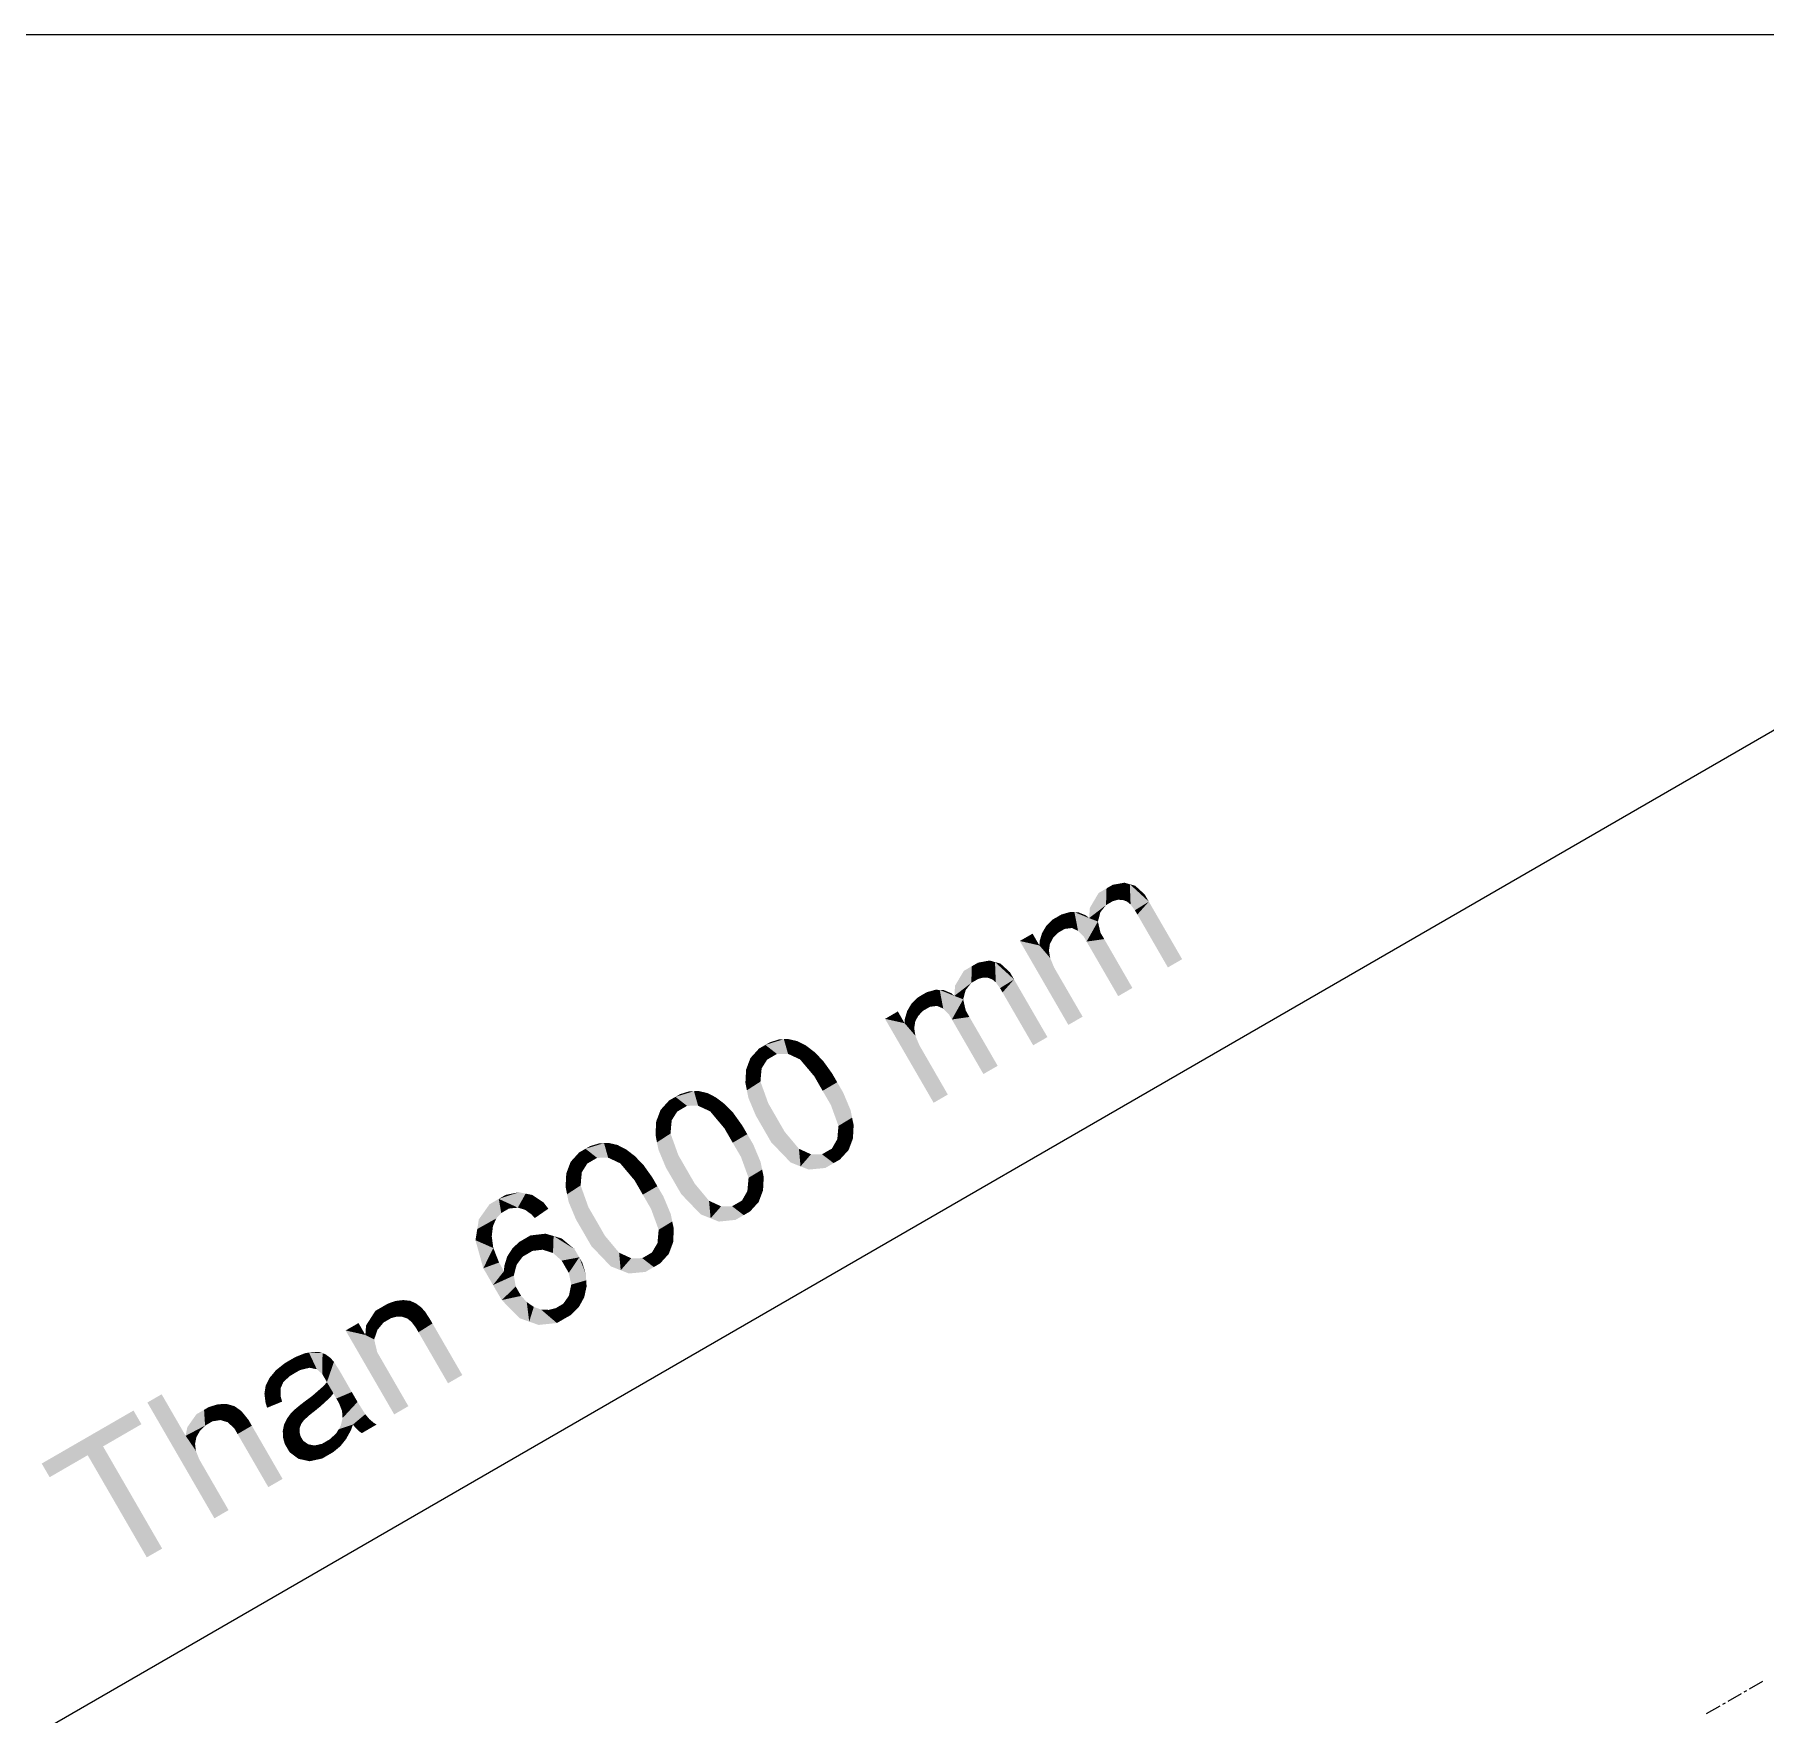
# Model space of a CAD drawing. Header units: millimetres. Extents: x 2 to 579, y 1 to 405.
# Drawn here: x 170.18 to 187.64, y 134.29 to 151.24 of the extents above; entities that cross this region are included whole.
import ezdxf

# ---------------------------------------------------------------- set-up
doc = ezdxf.new("R2010")
doc.units = ezdxf.units.MM
doc.linetypes.add('XKITLINE00', pattern=[0])
doc.layers.add('LinkedObject', color=7, linetype='Continuous', lineweight=0)

# ---------------------------------------------------------------- blocks, each defined once
blk = doc.blocks.new('*A4')
at = {"layer": 'LinkedObject'}
for points in [[(181.052, 142.659), (181.103, 142.508), (180.989, 142.623)], [(181.224, 142.665), (181.052, 142.659), (181.17, 142.68)], [(181.153, 142.506), (181.052, 142.659), (181.224, 142.665)], [(181.103, 142.508), (181.052, 142.659), (181.128, 142.507)], [(181.128, 142.507), (181.052, 142.659), (181.153, 142.506)], [(181.224, 142.665), (181.196, 142.49), (181.153, 142.506)], [(181.196, 142.49), (181.224, 142.665), (181.214, 142.475)], [(181.214, 142.475), (181.224, 142.665), (181.232, 142.46)], [(181.374, 142.562), (181.224, 142.665), (181.278, 142.65)], [(181.416, 142.489), (181.224, 142.665), (181.374, 142.562)], [(181.275, 142.402), (181.224, 142.665), (181.416, 142.489)], [(181.232, 142.46), (181.224, 142.665), (181.275, 142.402)], [(180.989, 142.623), (180.813, 142.323), (180.909, 142.576)], [(180.984, 142.454), (180.813, 142.323), (180.989, 142.623)], [(180.909, 142.576), (180.813, 142.323), (180.821, 142.426)], [(180.984, 142.454), (180.989, 142.623), (181.029, 142.48)], [(180.989, 142.623), (181.103, 142.508), (181.053, 142.494)], [(181.029, 142.48), (180.989, 142.623), (181.053, 142.494)], [(181.416, 142.489), (181.3, 142.359), (181.275, 142.402)], [(181.3, 142.359), (181.416, 142.489), (181.608, 141.825)], [(181.608, 141.825), (181.416, 142.489), (181.752, 141.908)], [(180.446, 142.309), (180.498, 142.173), (180.382, 142.246)], [(180.568, 142.214), (180.446, 142.309), (180.489, 142.333)], [(180.498, 142.173), (180.446, 142.309), (180.528, 142.191)], [(180.528, 142.191), (180.446, 142.309), (180.568, 142.214)], [(180.536, 142.36), (180.639, 142.223), (180.489, 142.333)], [(180.489, 142.333), (180.639, 142.223), (180.568, 142.214)], [(180.624, 142.385), (180.639, 142.223), (180.536, 142.36)], [(180.665, 142.383), (180.639, 142.223), (180.624, 142.385)], [(180.665, 142.383), (180.67, 142.209), (180.639, 142.223)], [(180.67, 142.209), (180.665, 142.383), (180.702, 142.195)], [(180.78, 142.351), (180.665, 142.383), (180.706, 142.381)], [(180.813, 142.323), (180.665, 142.383), (180.78, 142.351)], [(180.761, 142.134), (180.665, 142.383), (180.813, 142.323)], [(180.702, 142.195), (180.665, 142.383), (180.761, 142.134)], [(180.761, 142.134), (180.813, 142.323), (180.788, 142.086)], [(180.902, 142.288), (180.788, 142.086), (180.813, 142.323)], [(180.927, 142.382), (180.813, 142.323), (180.984, 142.454)], [(180.915, 142.335), (180.813, 142.323), (180.927, 142.382)], [(180.813, 142.323), (180.915, 142.335), (180.902, 142.288)], [(180.312, 142.047), (180.114, 142.092), (180.243, 142.166)], [(180.36, 142.208), (180.314, 142.09), (180.338, 142.17)], [(180.451, 142.125), (180.314, 142.09), (180.36, 142.208)], [(180.382, 142.246), (180.498, 142.173), (180.36, 142.208)], [(180.36, 142.208), (180.498, 142.173), (180.451, 142.125)], [(180.928, 142.176), (180.788, 142.086), (180.902, 142.288)], [(180.966, 142.111), (180.788, 142.086), (180.928, 142.176)], [(180.114, 142.092), (180.312, 142.047), (180.604, 141.245)], [(180.418, 142.063), (180.312, 142.047), (180.314, 142.09)], [(180.408, 141.995), (180.312, 142.047), (180.418, 142.063)], [(180.46, 141.825), (180.748, 141.328), (180.312, 142.047)], [(180.46, 141.825), (180.312, 142.047), (180.421, 141.92)], [(180.421, 141.92), (180.312, 142.047), (180.414, 141.958)], [(180.414, 141.958), (180.312, 142.047), (180.408, 141.995)], [(180.604, 141.245), (180.312, 142.047), (180.748, 141.328)], [(180.435, 142.094), (180.314, 142.09), (180.451, 142.125)], [(180.418, 142.063), (180.314, 142.09), (180.435, 142.094)], [(180.788, 142.086), (180.966, 142.111), (181.107, 141.535)], [(181.107, 141.535), (180.966, 142.111), (181.25, 141.618)], [(179.63, 141.837), (179.454, 141.538), (179.549, 141.79)], [(179.625, 141.669), (179.454, 141.538), (179.63, 141.837)], [(179.549, 141.79), (179.454, 141.538), (179.461, 141.641)], [(179.625, 141.669), (179.63, 141.837), (179.669, 141.694)], [(179.693, 141.873), (179.744, 141.722), (179.63, 141.837)], [(179.63, 141.837), (179.744, 141.722), (179.694, 141.709)], [(179.669, 141.694), (179.63, 141.837), (179.694, 141.709)], [(179.864, 141.879), (179.693, 141.873), (179.81, 141.895)], [(179.794, 141.72), (179.693, 141.873), (179.864, 141.879)], [(179.744, 141.722), (179.693, 141.873), (179.769, 141.721)], [(179.769, 141.721), (179.693, 141.873), (179.794, 141.72)], [(179.864, 141.879), (179.837, 141.704), (179.794, 141.72)], [(179.837, 141.704), (179.864, 141.879), (179.855, 141.689)], [(179.855, 141.689), (179.864, 141.879), (179.872, 141.674)], [(180.015, 141.776), (179.864, 141.879), (179.919, 141.864)], [(180.056, 141.704), (179.864, 141.879), (180.015, 141.776)], [(179.915, 141.616), (179.864, 141.879), (180.056, 141.704)], [(179.872, 141.674), (179.864, 141.879), (179.915, 141.616)], [(179.568, 141.596), (179.454, 141.538), (179.625, 141.669)], [(180.056, 141.704), (179.94, 141.573), (179.915, 141.616)], [(179.94, 141.573), (180.056, 141.704), (180.249, 141.039)], [(180.249, 141.039), (180.056, 141.704), (180.393, 141.122)], [(179.023, 141.461), (179.139, 141.388), (179, 141.423)], [(179.087, 141.523), (179.139, 141.388), (179.023, 141.461)], [(179.209, 141.428), (179.087, 141.523), (179.129, 141.548)], [(179.139, 141.388), (179.087, 141.523), (179.169, 141.405)], [(179.169, 141.405), (179.087, 141.523), (179.209, 141.428)], [(179.176, 141.575), (179.28, 141.437), (179.129, 141.548)], [(179.129, 141.548), (179.28, 141.437), (179.209, 141.428)], [(179.265, 141.6), (179.28, 141.437), (179.176, 141.575)], [(179.306, 141.598), (179.28, 141.437), (179.265, 141.6)], [(179.306, 141.598), (179.311, 141.423), (179.28, 141.437)], [(179.311, 141.423), (179.306, 141.598), (179.342, 141.41)], [(179.421, 141.566), (179.306, 141.598), (179.347, 141.596)], [(179.454, 141.538), (179.306, 141.598), (179.421, 141.566)], [(179.401, 141.348), (179.306, 141.598), (179.454, 141.538)], [(179.342, 141.41), (179.306, 141.598), (179.401, 141.348)], [(179.401, 141.348), (179.454, 141.538), (179.429, 141.3)], [(179.543, 141.503), (179.429, 141.3), (179.454, 141.538)], [(179.569, 141.39), (179.429, 141.3), (179.543, 141.503)], [(179.555, 141.549), (179.454, 141.538), (179.568, 141.596)], [(179.454, 141.538), (179.555, 141.549), (179.543, 141.503)], [(178.952, 141.262), (178.755, 141.306), (178.884, 141.381)], [(178.755, 141.306), (178.952, 141.262), (179.245, 140.459)], [(179.059, 141.278), (178.952, 141.262), (178.954, 141.304)], [(179.049, 141.21), (178.952, 141.262), (179.059, 141.278)], [(179.101, 141.04), (179.388, 140.542), (178.952, 141.262)], [(179.101, 141.04), (178.952, 141.262), (179.061, 141.135)], [(179.061, 141.135), (178.952, 141.262), (179.055, 141.172)], [(179.055, 141.172), (178.952, 141.262), (179.049, 141.21)], [(179.245, 140.459), (178.952, 141.262), (179.388, 140.542)], [(179, 141.423), (178.954, 141.304), (178.978, 141.385)], [(179.092, 141.339), (178.954, 141.304), (179, 141.423)], [(179.075, 141.309), (178.954, 141.304), (179.092, 141.339)], [(179.059, 141.278), (178.954, 141.304), (179.075, 141.309)], [(179, 141.423), (179.139, 141.388), (179.092, 141.339)], [(179.606, 141.325), (179.429, 141.3), (179.569, 141.39)], [(179.429, 141.3), (179.606, 141.325), (179.747, 140.749)], [(179.747, 140.749), (179.606, 141.325), (179.891, 140.832)], [(177.734, 141.101), (177.547, 141.043), (177.687, 141.099)], [(177.776, 140.953), (177.547, 141.043), (177.734, 141.101)], [(177.687, 141.099), (177.547, 141.043), (177.594, 141.07)], [(177.78, 141.102), (177.836, 140.925), (177.734, 141.101)], [(177.734, 141.101), (177.836, 140.925), (177.776, 140.953)], [(177.87, 141.081), (177.836, 140.925), (177.78, 141.102)], [(177.914, 141.059), (177.836, 140.925), (177.87, 141.081)], [(177.397, 140.911), (177.565, 140.894), (177.375, 140.853)], [(177.483, 141.006), (177.565, 140.894), (177.397, 140.911)], [(177.547, 141.043), (177.565, 140.894), (177.483, 141.006)], [(177.547, 141.043), (177.664, 140.952), (177.614, 140.923)], [(177.664, 140.952), (177.547, 141.043), (177.776, 140.953)], [(177.565, 140.894), (177.547, 141.043), (177.614, 140.923)], [(177.914, 141.059), (177.897, 140.897), (177.836, 140.925)], [(177.957, 141.037), (177.897, 140.897), (177.914, 141.059)], [(178.044, 140.97), (177.897, 140.897), (177.957, 141.037)], [(178.086, 140.927), (177.897, 140.897), (178.044, 140.97)], [(178.086, 140.927), (178.042, 140.725), (177.897, 140.897)], [(178.129, 140.883), (178.042, 140.725), (178.086, 140.927)], [(177.353, 140.794), (177.504, 140.748), (177.346, 140.66)], [(177.346, 140.66), (177.504, 140.748), (177.361, 140.585)], [(177.51, 140.807), (177.353, 140.794), (177.375, 140.853)], [(177.504, 140.748), (177.353, 140.794), (177.51, 140.807)], [(177.361, 140.585), (177.504, 140.748), (177.498, 140.673)], [(177.375, 140.853), (177.565, 140.894), (177.51, 140.807)], [(178.222, 140.753), (178.042, 140.725), (178.129, 140.883)], [(178.222, 140.753), (178.125, 140.58), (178.042, 140.725)], [(178.272, 140.666), (178.125, 140.58), (178.222, 140.753)], [(176.827, 140.576), (176.64, 140.519), (176.78, 140.575)], [(176.869, 140.429), (176.64, 140.519), (176.827, 140.576)], [(176.78, 140.575), (176.64, 140.519), (176.687, 140.546)], [(176.873, 140.578), (176.929, 140.401), (176.827, 140.576)], [(176.827, 140.576), (176.929, 140.401), (176.869, 140.429)], [(176.963, 140.557), (176.929, 140.401), (176.873, 140.578)], [(177.007, 140.535), (176.929, 140.401), (176.963, 140.557)], [(177.498, 140.673), (177.451, 140.33), (177.361, 140.585)], [(177.361, 140.585), (177.451, 140.33), (177.376, 140.509)], [(177.576, 140.455), (177.451, 140.33), (177.498, 140.673)], [(178.272, 140.666), (178.208, 140.437), (178.125, 140.58)], [(178.332, 140.563), (178.208, 140.437), (178.272, 140.666)], [(178.208, 140.437), (178.332, 140.563), (178.285, 140.226)], [(178.285, 140.226), (178.332, 140.563), (178.422, 140.309)], [(178.422, 140.309), (178.332, 140.563), (178.407, 140.385)], [(176.49, 140.387), (176.658, 140.37), (176.468, 140.328)], [(176.576, 140.482), (176.658, 140.37), (176.49, 140.387)], [(176.64, 140.519), (176.658, 140.37), (176.576, 140.482)], [(176.64, 140.519), (176.757, 140.428), (176.707, 140.399)], [(176.757, 140.428), (176.64, 140.519), (176.869, 140.429)], [(176.658, 140.37), (176.64, 140.519), (176.707, 140.399)], [(177.007, 140.535), (176.99, 140.373), (176.929, 140.401)], [(177.05, 140.512), (176.99, 140.373), (177.007, 140.535)], [(177.137, 140.446), (176.99, 140.373), (177.05, 140.512)], [(177.179, 140.403), (176.99, 140.373), (177.137, 140.446)], [(177.179, 140.403), (177.135, 140.2), (176.99, 140.373)], [(177.222, 140.359), (177.135, 140.2), (177.179, 140.403)], [(177.451, 140.33), (177.576, 140.455), (177.511, 140.226)], [(177.511, 140.226), (177.576, 140.455), (177.659, 140.311)], [(176.446, 140.27), (176.597, 140.224), (176.439, 140.136)], [(176.439, 140.136), (176.597, 140.224), (176.454, 140.06)], [(176.603, 140.283), (176.446, 140.27), (176.468, 140.328)], [(176.597, 140.224), (176.446, 140.27), (176.603, 140.283)], [(176.454, 140.06), (176.597, 140.224), (176.591, 140.149)], [(176.468, 140.328), (176.658, 140.37), (176.603, 140.283)], [(177.315, 140.228), (177.135, 140.2), (177.222, 140.359)], [(177.315, 140.228), (177.218, 140.056), (177.135, 140.2)], [(177.365, 140.142), (177.218, 140.056), (177.315, 140.228)], [(177.659, 140.311), (177.606, 140.061), (177.511, 140.226)], [(177.742, 140.167), (177.606, 140.061), (177.659, 140.311)], [(178.422, 140.309), (178.279, 140.159), (178.285, 140.226)], [(178.438, 140.234), (178.279, 140.159), (178.422, 140.309)], [(178.431, 140.099), (178.279, 140.159), (178.438, 140.234)], [(175.92, 140.052), (175.733, 139.995), (175.873, 140.05)], [(175.961, 139.905), (175.733, 139.995), (175.92, 140.052)], [(175.873, 140.05), (175.733, 139.995), (175.78, 140.022)], [(175.966, 140.054), (176.022, 139.877), (175.92, 140.052)], [(175.92, 140.052), (176.022, 139.877), (175.961, 139.905)], [(176.056, 140.033), (176.022, 139.877), (175.966, 140.054)], [(176.1, 140.01), (176.022, 139.877), (176.056, 140.033)], [(176.591, 140.149), (176.544, 139.805), (176.454, 140.06)], [(176.454, 140.06), (176.544, 139.805), (176.469, 139.985)], [(176.669, 139.931), (176.544, 139.805), (176.591, 140.149)], [(177.365, 140.142), (177.301, 139.913), (177.218, 140.056)], [(177.425, 140.039), (177.301, 139.913), (177.365, 140.142)], [(177.301, 139.913), (177.425, 140.039), (177.378, 139.702)], [(177.378, 139.702), (177.425, 140.039), (177.515, 139.785)], [(177.515, 139.785), (177.425, 140.039), (177.5, 139.86)], [(177.742, 140.167), (177.902, 139.817), (177.606, 140.061)], [(177.606, 140.061), (177.902, 139.817), (177.802, 139.857)], [(177.886, 139.995), (177.902, 139.817), (177.742, 140.167)], [(178.409, 140.041), (178.218, 139.996), (178.273, 140.092)], [(178.387, 139.982), (178.218, 139.996), (178.409, 140.041)], [(178.279, 140.159), (178.431, 140.099), (178.273, 140.092)], [(178.273, 140.092), (178.431, 140.099), (178.409, 140.041)], [(175.583, 139.863), (175.751, 139.846), (175.561, 139.804)], [(175.669, 139.958), (175.751, 139.846), (175.583, 139.863)], [(175.733, 139.995), (175.751, 139.846), (175.669, 139.958)], [(175.733, 139.995), (175.85, 139.903), (175.8, 139.874)], [(175.85, 139.903), (175.733, 139.995), (175.961, 139.905)], [(175.751, 139.846), (175.733, 139.995), (175.8, 139.874)], [(176.1, 140.01), (176.083, 139.848), (176.022, 139.877)], [(176.143, 139.988), (176.083, 139.848), (176.1, 140.01)], [(176.23, 139.922), (176.083, 139.848), (176.143, 139.988)], [(176.272, 139.878), (176.083, 139.848), (176.23, 139.922)], [(176.272, 139.878), (176.228, 139.676), (176.083, 139.848)], [(176.315, 139.835), (176.228, 139.676), (176.272, 139.878)], [(176.544, 139.805), (176.669, 139.931), (176.604, 139.702)], [(176.604, 139.702), (176.669, 139.931), (176.752, 139.787)], [(177.902, 139.817), (177.886, 139.995), (177.947, 139.967)], [(178.008, 139.939), (177.902, 139.817), (177.947, 139.967)], [(178.008, 139.939), (178.236, 139.85), (177.902, 139.817)], [(178.119, 139.939), (178.236, 139.85), (178.008, 139.939)], [(178.236, 139.85), (178.119, 139.939), (178.168, 139.968)], [(178.218, 139.996), (178.236, 139.85), (178.168, 139.968)], [(178.3, 139.887), (178.218, 139.996), (178.387, 139.982)], [(178.236, 139.85), (178.218, 139.996), (178.3, 139.887)], [(175.539, 139.746), (175.69, 139.7), (175.532, 139.612)], [(175.532, 139.612), (175.69, 139.7), (175.547, 139.536)], [(175.696, 139.758), (175.539, 139.746), (175.561, 139.804)], [(175.69, 139.7), (175.539, 139.746), (175.696, 139.758)], [(175.547, 139.536), (175.69, 139.7), (175.684, 139.625)], [(175.561, 139.804), (175.751, 139.846), (175.696, 139.758)], [(176.408, 139.704), (176.228, 139.676), (176.315, 139.835)], [(176.408, 139.704), (176.311, 139.532), (176.228, 139.676)], [(176.458, 139.617), (176.311, 139.532), (176.408, 139.704)], [(176.752, 139.787), (176.699, 139.537), (176.604, 139.702)], [(176.835, 139.643), (176.699, 139.537), (176.752, 139.787)], [(177.515, 139.785), (177.372, 139.635), (177.378, 139.702)], [(177.531, 139.709), (177.372, 139.635), (177.515, 139.785)], [(177.524, 139.575), (177.372, 139.635), (177.531, 139.709)], [(177.902, 139.817), (178.236, 139.85), (177.985, 139.785)], [(177.985, 139.785), (178.236, 139.85), (178.152, 139.801)], [(175.062, 139.556), (174.858, 139.489), (174.927, 139.529)], [(175.129, 139.542), (174.858, 139.489), (175.062, 139.556)], [(175.05, 139.401), (174.858, 139.489), (175.129, 139.542)], [(175.05, 139.401), (175.129, 139.542), (175.097, 139.387)], [(175.129, 139.542), (175.125, 139.378), (175.097, 139.387)], [(175.125, 139.378), (175.129, 139.542), (175.188, 139.332)], [(175.31, 139.453), (175.129, 139.542), (175.195, 139.529)], [(175.188, 139.332), (175.129, 139.542), (175.31, 139.453)], [(175.684, 139.625), (175.637, 139.281), (175.547, 139.536)], [(175.547, 139.536), (175.637, 139.281), (175.562, 139.46)], [(175.762, 139.406), (175.637, 139.281), (175.684, 139.625)], [(176.458, 139.617), (176.394, 139.388), (176.311, 139.532)], [(176.518, 139.515), (176.394, 139.388), (176.458, 139.617)], [(176.394, 139.388), (176.518, 139.515), (176.471, 139.178)], [(176.471, 139.178), (176.518, 139.515), (176.608, 139.261)], [(176.608, 139.261), (176.518, 139.515), (176.593, 139.336)], [(176.835, 139.643), (176.995, 139.293), (176.699, 139.537)], [(176.699, 139.537), (176.995, 139.293), (176.895, 139.333)], [(176.979, 139.47), (176.995, 139.293), (176.835, 139.643)], [(177.502, 139.517), (177.311, 139.472), (177.366, 139.568)], [(177.48, 139.458), (177.311, 139.472), (177.502, 139.517)], [(177.372, 139.635), (177.524, 139.575), (177.366, 139.568)], [(177.366, 139.568), (177.524, 139.575), (177.502, 139.517)], [(174.858, 139.489), (174.641, 139.185), (174.765, 139.435)], [(174.883, 139.346), (174.641, 139.185), (174.858, 139.489)], [(174.765, 139.435), (174.641, 139.185), (174.657, 139.283)], [(174.833, 139.292), (174.641, 139.185), (174.883, 139.346)], [(174.858, 139.489), (174.96, 139.391), (174.917, 139.366)], [(174.96, 139.391), (174.858, 139.489), (175.05, 139.401)], [(174.883, 139.346), (174.858, 139.489), (174.917, 139.366)], [(175.188, 139.332), (175.31, 139.453), (175.222, 139.296)], [(175.222, 139.296), (175.31, 139.453), (175.358, 139.39)], [(175.637, 139.281), (175.762, 139.406), (175.697, 139.178)], [(175.697, 139.178), (175.762, 139.406), (175.845, 139.263)], [(176.995, 139.293), (176.979, 139.47), (177.04, 139.442)], [(177.101, 139.414), (176.995, 139.293), (177.04, 139.442)], [(177.101, 139.414), (177.329, 139.325), (176.995, 139.293)], [(177.212, 139.415), (177.329, 139.325), (177.101, 139.414)], [(177.329, 139.325), (177.212, 139.415), (177.261, 139.443)], [(177.311, 139.472), (177.329, 139.325), (177.261, 139.443)], [(177.393, 139.362), (177.311, 139.472), (177.48, 139.458)], [(177.329, 139.325), (177.311, 139.472), (177.393, 139.362)], [(174.799, 139.213), (174.623, 139.072), (174.641, 139.185)], [(174.787, 139.111), (174.623, 139.072), (174.799, 139.213)], [(174.818, 139.258), (174.641, 139.185), (174.833, 139.292)], [(174.641, 139.185), (174.818, 139.258), (174.799, 139.213)], [(175.845, 139.263), (175.792, 139.013), (175.697, 139.178)], [(175.928, 139.118), (175.792, 139.013), (175.845, 139.263)], [(176.608, 139.261), (176.465, 139.11), (176.471, 139.178)], [(176.624, 139.185), (176.465, 139.11), (176.608, 139.261)], [(176.617, 139.051), (176.465, 139.11), (176.624, 139.185)], [(176.995, 139.293), (177.329, 139.325), (177.078, 139.26)], [(177.078, 139.26), (177.329, 139.325), (177.245, 139.277)], [(174.795, 139.052), (174.623, 139.072), (174.787, 139.111)], [(174.803, 138.993), (174.702, 138.789), (174.623, 139.072)], [(174.803, 138.993), (174.623, 139.072), (174.795, 139.052)], [(174.861, 138.847), (174.702, 138.789), (174.803, 138.993)], [(174.996, 138.99), (175.149, 138.935), (174.97, 138.949)], [(175.064, 139.054), (175.149, 138.935), (174.996, 138.99)], [(175.198, 138.964), (175.064, 139.054), (175.105, 139.078)], [(175.149, 138.935), (175.064, 139.054), (175.198, 138.964)], [(175.177, 139.12), (175.3, 138.976), (175.105, 139.078)], [(175.105, 139.078), (175.3, 138.976), (175.198, 138.964)], [(175.33, 139.138), (175.3, 138.976), (175.177, 139.12)], [(175.411, 139.114), (175.3, 138.976), (175.33, 139.138)], [(175.3, 138.976), (175.411, 139.114), (175.352, 138.96)], [(175.411, 139.114), (175.405, 138.943), (175.352, 138.96)], [(175.405, 138.943), (175.411, 139.114), (175.492, 138.866)], [(175.621, 138.983), (175.411, 139.114), (175.492, 139.09)], [(175.67, 138.899), (175.411, 139.114), (175.621, 138.983)], [(175.492, 138.866), (175.411, 139.114), (175.67, 138.899)], [(175.928, 139.118), (176.088, 138.769), (175.792, 139.013)], [(175.792, 139.013), (176.088, 138.769), (175.988, 138.808)], [(176.072, 138.946), (176.088, 138.769), (175.928, 139.118)], [(176.595, 138.992), (176.403, 138.948), (176.459, 139.043)], [(176.573, 138.934), (176.403, 138.948), (176.595, 138.992)], [(176.465, 139.11), (176.617, 139.051), (176.459, 139.043)], [(176.459, 139.043), (176.617, 139.051), (176.595, 138.992)], [(174.861, 138.847), (174.8, 138.62), (174.702, 138.789)], [(174.91, 138.759), (174.8, 138.62), (174.861, 138.847)], [(174.97, 138.949), (174.91, 138.759), (174.943, 138.908)], [(175.1, 138.907), (174.91, 138.759), (174.97, 138.949)], [(174.943, 138.908), (174.91, 138.759), (174.914, 138.813)], [(175.038, 138.824), (174.91, 138.759), (175.1, 138.907)], [(175.024, 138.77), (174.91, 138.759), (175.038, 138.824)], [(174.97, 138.949), (175.149, 138.935), (175.1, 138.907)], [(175.492, 138.866), (175.67, 138.899), (175.527, 138.806)], [(175.67, 138.899), (175.564, 138.742), (175.527, 138.806)], [(175.564, 138.742), (175.67, 138.899), (175.589, 138.624)], [(175.589, 138.624), (175.67, 138.899), (175.74, 138.667)], [(175.737, 138.728), (175.67, 138.899), (175.701, 138.844)], [(175.74, 138.667), (175.67, 138.899), (175.737, 138.728)], [(176.088, 138.769), (176.072, 138.946), (176.133, 138.918)], [(176.194, 138.89), (176.088, 138.769), (176.133, 138.918)], [(176.194, 138.89), (176.422, 138.801), (176.088, 138.769)], [(176.305, 138.891), (176.422, 138.801), (176.194, 138.89)], [(176.422, 138.801), (176.305, 138.891), (176.354, 138.919)], [(176.403, 138.948), (176.422, 138.801), (176.354, 138.919)], [(176.486, 138.838), (176.403, 138.948), (176.573, 138.934)], [(176.422, 138.801), (176.403, 138.948), (176.486, 138.838)], [(174.8, 138.62), (174.91, 138.759), (175.01, 138.715)], [(175.01, 138.715), (174.888, 138.468), (174.8, 138.62)], [(175.029, 138.604), (174.888, 138.468), (175.01, 138.715)], [(174.91, 138.759), (175.024, 138.77), (175.01, 138.715)], [(175.74, 138.667), (175.577, 138.568), (175.589, 138.624)], [(175.744, 138.606), (175.577, 138.568), (175.74, 138.667)], [(176.088, 138.769), (176.422, 138.801), (176.171, 138.736)], [(176.171, 138.736), (176.422, 138.801), (176.338, 138.752)], [(173.857, 138.464), (173.828, 138.301), (173.817, 138.459)], [(173.828, 138.301), (173.857, 138.464), (173.856, 138.3)], [(173.857, 138.464), (173.885, 138.299), (173.856, 138.3)], [(173.966, 138.46), (173.857, 138.464), (173.897, 138.468)], [(173.994, 138.447), (173.857, 138.464), (173.966, 138.46)], [(173.935, 138.282), (173.857, 138.464), (173.994, 138.447)], [(173.885, 138.299), (173.857, 138.464), (173.935, 138.282)], [(174.888, 138.468), (175.029, 138.604), (175.062, 138.547)], [(175.084, 138.51), (174.888, 138.468), (175.062, 138.547)], [(175.084, 138.51), (175.165, 138.25), (174.888, 138.468)], [(174.888, 138.468), (175.165, 138.25), (175.07, 138.284)], [(175.14, 138.448), (175.165, 138.25), (175.084, 138.51)], [(175.693, 138.447), (175.509, 138.431), (175.566, 138.513)], [(175.577, 138.568), (175.72, 138.496), (175.566, 138.513)], [(175.566, 138.513), (175.72, 138.496), (175.693, 138.447)], [(175.72, 138.496), (175.577, 138.568), (175.744, 138.606)], [(173.701, 138.41), (173.519, 138.212), (173.613, 138.359)], [(173.696, 138.242), (173.519, 138.212), (173.701, 138.41)], [(173.696, 138.242), (173.701, 138.41), (173.742, 138.268)], [(173.739, 138.432), (173.828, 138.301), (173.701, 138.41)], [(173.701, 138.41), (173.828, 138.301), (173.77, 138.285)], [(173.742, 138.268), (173.701, 138.41), (173.77, 138.285)], [(173.817, 138.459), (173.828, 138.301), (173.739, 138.432)], [(173.994, 138.447), (173.956, 138.265), (173.935, 138.282)], [(174.023, 138.434), (173.956, 138.265), (173.994, 138.447)], [(174.076, 138.394), (173.956, 138.265), (174.023, 138.434)], [(173.956, 138.265), (174.076, 138.394), (173.977, 138.248)], [(173.977, 138.248), (174.076, 138.394), (174.1, 138.367)], [(174.1, 138.367), (174.023, 138.187), (173.977, 138.248)], [(174.116, 138.349), (174.023, 138.187), (174.1, 138.367)], [(174.16, 138.281), (174.023, 138.187), (174.116, 138.349)], [(175.176, 138.423), (175.165, 138.25), (175.14, 138.448)], [(175.165, 138.25), (175.176, 138.423), (175.211, 138.399)], [(175.211, 138.399), (175.444, 138.236), (175.165, 138.25)], [(175.285, 138.372), (175.444, 138.236), (175.211, 138.399)], [(175.323, 138.371), (175.444, 138.236), (175.285, 138.372)], [(175.362, 138.369), (175.444, 138.236), (175.323, 138.371)], [(175.432, 138.386), (175.534, 138.288), (175.362, 138.369)], [(175.362, 138.369), (175.534, 138.288), (175.444, 138.236)], [(175.534, 138.288), (175.432, 138.386), (175.463, 138.404)], [(175.509, 138.431), (175.534, 138.288), (175.463, 138.404)], [(175.666, 138.398), (175.509, 138.431), (175.693, 138.447)], [(175.587, 138.318), (175.509, 138.431), (175.666, 138.398)], [(175.534, 138.288), (175.509, 138.431), (175.587, 138.318)], [(173.512, 138.116), (173.313, 138.161), (173.443, 138.236)], [(173.313, 138.161), (173.679, 137.86), (173.803, 137.314)], [(173.679, 137.86), (173.313, 138.161), (173.632, 137.941)], [(173.601, 138.071), (173.313, 138.161), (173.512, 138.116)], [(173.632, 137.941), (173.313, 138.161), (173.601, 138.071)], [(173.519, 138.212), (173.634, 138.167), (173.512, 138.116)], [(173.512, 138.116), (173.634, 138.167), (173.601, 138.071)], [(173.634, 138.167), (173.519, 138.212), (173.696, 138.242)], [(174.16, 138.281), (174.048, 138.143), (174.023, 138.187)], [(174.189, 138.232), (174.048, 138.143), (174.16, 138.281)], [(174.048, 138.143), (174.189, 138.232), (174.346, 137.628)], [(174.346, 137.628), (174.189, 138.232), (174.49, 137.711)], [(175.165, 138.25), (175.444, 138.236), (175.26, 138.217)], [(172.943, 137.938), (172.752, 137.862), (172.902, 137.931)], [(172.95, 137.785), (172.752, 137.862), (172.943, 137.938)], [(173.053, 137.942), (172.943, 137.938), (172.985, 137.945)], [(173.08, 137.932), (172.943, 137.938), (173.053, 137.942)], [(172.95, 137.785), (172.943, 137.938), (172.991, 137.776)], [(172.991, 137.776), (172.943, 137.938), (173.022, 137.77)], [(172.943, 137.938), (173.078, 137.72), (173.022, 137.77)], [(173.08, 137.932), (173.078, 137.72), (172.943, 137.938)], [(172.698, 137.83), (172.578, 137.721), (172.61, 137.76)], [(172.75, 137.701), (172.578, 137.721), (172.698, 137.83)], [(172.752, 137.862), (172.854, 137.762), (172.698, 137.83)], [(172.75, 137.701), (172.698, 137.83), (172.8, 137.731)], [(172.8, 137.731), (172.698, 137.83), (172.854, 137.762)], [(172.902, 137.931), (172.752, 137.862), (172.807, 137.893)], [(172.854, 137.762), (172.752, 137.862), (172.95, 137.785)], [(173.107, 137.922), (173.078, 137.72), (173.08, 137.932)], [(173.158, 137.886), (173.078, 137.72), (173.107, 137.922)], [(173.181, 137.86), (173.078, 137.72), (173.158, 137.886)], [(173.078, 137.72), (173.181, 137.86), (173.195, 137.844)], [(173.078, 137.72), (173.195, 137.844), (173.103, 137.677)], [(173.103, 137.677), (173.195, 137.844), (173.106, 137.673)], [(173.106, 137.673), (173.195, 137.844), (173.116, 137.654)], [(173.116, 137.654), (173.195, 137.844), (173.124, 137.639)], [(173.124, 137.639), (173.195, 137.844), (173.19, 137.527)], [(173.237, 137.779), (173.19, 137.527), (173.195, 137.844)], [(173.265, 137.732), (173.19, 137.527), (173.237, 137.779)], [(173.803, 137.314), (173.679, 137.86), (173.946, 137.397)], [(172.671, 137.609), (172.5, 137.563), (172.685, 137.641)], [(172.506, 137.603), (172.685, 137.641), (172.5, 137.563)], [(172.657, 137.577), (172.5, 137.563), (172.671, 137.609)], [(172.545, 137.682), (172.685, 137.641), (172.506, 137.603)], [(172.578, 137.721), (172.685, 137.641), (172.545, 137.682)], [(172.685, 137.641), (172.578, 137.721), (172.75, 137.701)], [(173.091, 137.601), (173.19, 137.527), (172.978, 137.502)], [(173.124, 137.639), (173.19, 137.527), (173.091, 137.601)], [(173.265, 137.732), (173.219, 137.474), (173.19, 137.527)], [(173.375, 137.54), (173.219, 137.474), (173.265, 137.732)], [(171.699, 137.098), (171.313, 137.434), (171.457, 137.517)], [(171.313, 137.434), (171.699, 137.098), (171.989, 136.265)], [(172.024, 137.416), (172.049, 137.257), (171.932, 137.388)], [(172.069, 137.418), (172.049, 137.257), (172.024, 137.416)], [(172.069, 137.418), (172.086, 137.246), (172.049, 137.257)], [(172.114, 137.419), (172.086, 137.246), (172.069, 137.418)], [(172.086, 137.246), (172.114, 137.419), (172.124, 137.235)], [(172.227, 137.372), (172.114, 137.419), (172.194, 137.396)], [(172.124, 137.235), (172.114, 137.419), (172.227, 137.372)], [(172.5, 137.563), (172.521, 137.381), (172.494, 137.522)], [(172.494, 137.522), (172.521, 137.381), (172.505, 137.431)], [(172.657, 137.577), (172.521, 137.381), (172.5, 137.563)], [(172.658, 137.494), (172.521, 137.381), (172.657, 137.577)], [(172.521, 137.381), (172.658, 137.494), (172.672, 137.443)], [(172.897, 137.442), (172.987, 137.337), (172.858, 137.412)], [(172.978, 137.502), (173.058, 137.394), (172.897, 137.442)], [(172.897, 137.442), (173.058, 137.394), (172.987, 137.337)], [(172.978, 137.502), (173.19, 137.527), (173.058, 137.394)], [(173.058, 137.394), (173.19, 137.527), (173.16, 137.488)], [(173.375, 137.54), (173.247, 137.426), (173.219, 137.474)], [(173.247, 137.426), (173.375, 137.54), (173.277, 137.348)], [(173.264, 137.2), (173.433, 137.44), (173.511, 137.316)], [(173.282, 137.277), (173.433, 137.44), (173.264, 137.2)], [(173.277, 137.348), (173.375, 137.54), (173.433, 137.44)], [(173.433, 137.44), (173.279, 137.317), (173.277, 137.348)], [(173.279, 137.317), (173.433, 137.44), (173.282, 137.277)], [(170.866, 136.991), (170.247, 136.818), (171.173, 137.353)], [(170.866, 136.991), (171.173, 137.353), (171.253, 137.215)], [(171.885, 137.36), (171.699, 137.098), (171.808, 137.316)], [(171.895, 137.201), (171.699, 137.098), (171.885, 137.36)], [(171.808, 137.316), (171.699, 137.098), (171.716, 137.185)], [(171.932, 137.388), (172.049, 137.257), (171.885, 137.36)], [(171.885, 137.36), (172.049, 137.257), (171.969, 137.244)], [(171.895, 137.201), (171.885, 137.36), (171.927, 137.219)], [(171.927, 137.219), (171.885, 137.36), (171.969, 137.244)], [(172.227, 137.372), (172.192, 137.17), (172.124, 137.235)], [(172.261, 137.348), (172.192, 137.17), (172.227, 137.372)], [(172.331, 137.262), (172.192, 137.17), (172.261, 137.348)], [(172.367, 137.2), (172.192, 137.17), (172.331, 137.262)], [(172.85, 137.178), (172.692, 137.211), (172.706, 137.24)], [(172.72, 137.269), (172.865, 137.218), (172.706, 137.24)], [(172.706, 137.24), (172.865, 137.218), (172.85, 137.178)], [(172.758, 137.322), (172.865, 137.218), (172.72, 137.269)], [(172.782, 137.346), (172.865, 137.218), (172.758, 137.322)], [(172.8, 137.364), (172.892, 137.255), (172.782, 137.346)], [(172.865, 137.218), (172.782, 137.346), (172.878, 137.236)], [(172.878, 137.236), (172.782, 137.346), (172.892, 137.255)], [(172.858, 137.412), (172.946, 137.305), (172.8, 137.364)], [(172.8, 137.364), (172.946, 137.305), (172.892, 137.255)], [(172.858, 137.412), (172.987, 137.337), (172.946, 137.305)], [(173.511, 137.316), (173.387, 137.212), (173.242, 137.163)], [(173.264, 137.2), (173.511, 137.316), (173.242, 137.163)], [(173.387, 137.212), (173.511, 137.316), (173.408, 137.184)], [(173.408, 137.184), (173.511, 137.316), (173.531, 137.292)], [(173.531, 137.292), (173.452, 137.141), (173.408, 137.184)], [(173.551, 137.268), (173.452, 137.141), (173.531, 137.292)], [(173.551, 137.268), (173.477, 137.125), (173.452, 137.141)], [(173.598, 137.228), (173.477, 137.125), (173.551, 137.268)], [(171.845, 137.15), (171.699, 137.098), (171.895, 137.201)], [(171.826, 137.117), (171.699, 137.098), (171.845, 137.15)], [(171.808, 137.085), (171.699, 137.098), (171.826, 137.117)], [(171.699, 137.098), (171.803, 136.946), (171.836, 136.861)], [(171.803, 136.946), (171.699, 137.098), (171.798, 136.981)], [(171.798, 136.981), (171.699, 137.098), (171.794, 137.017)], [(171.794, 137.017), (171.699, 137.098), (171.808, 137.085)], [(171.989, 136.265), (171.699, 137.098), (171.836, 136.861)], [(172.192, 137.17), (172.367, 137.2), (172.223, 137.116)], [(172.223, 137.116), (172.367, 137.2), (172.533, 136.58)], [(172.533, 136.58), (172.367, 137.2), (172.677, 136.663)], [(172.692, 137.211), (172.849, 137.157), (172.679, 137.148)], [(172.679, 137.148), (172.849, 137.157), (172.68, 137.115)], [(172.68, 137.115), (172.849, 137.157), (172.848, 137.136)], [(172.848, 137.136), (172.717, 136.985), (172.68, 137.115)], [(172.68, 137.115), (172.717, 136.985), (172.681, 137.081)], [(172.681, 137.081), (172.717, 136.985), (172.699, 137.016)], [(172.849, 137.157), (172.692, 137.211), (172.85, 137.178)], [(172.857, 137.096), (172.717, 136.985), (172.848, 137.136)], [(172.717, 136.985), (172.857, 137.096), (172.868, 137.077)], [(172.885, 137.048), (172.717, 136.985), (172.868, 137.077)], [(173.157, 137.065), (173.189, 136.934), (173.116, 137.041)], [(173.288, 137.028), (173.157, 137.065), (173.22, 137.126)], [(173.26, 136.993), (173.157, 137.065), (173.288, 137.028)], [(173.189, 136.934), (173.157, 137.065), (173.26, 136.993)], [(173.387, 137.212), (173.22, 137.126), (173.242, 137.163)], [(173.367, 137.155), (173.22, 137.126), (173.387, 137.212)], [(173.317, 137.064), (173.22, 137.126), (173.367, 137.155)], [(173.288, 137.028), (173.22, 137.126), (173.317, 137.064)], [(173.477, 137.125), (173.598, 137.228), (173.626, 137.212)], [(170.866, 136.991), (170.711, 136.902), (170.247, 136.818)], [(170.247, 136.818), (170.711, 136.902), (170.327, 136.68)], [(170.711, 136.902), (170.866, 136.991), (171.307, 135.871)], [(171.307, 135.871), (170.866, 136.991), (171.462, 135.96)], [(172.717, 136.985), (172.885, 137.048), (172.748, 136.932)], [(172.748, 136.932), (172.885, 137.048), (172.836, 136.866)], [(172.836, 136.866), (172.885, 137.048), (172.893, 136.854)], [(172.893, 136.854), (172.885, 137.048), (172.934, 137.013)], [(172.934, 137.013), (172.95, 136.841), (172.893, 136.854)], [(172.967, 137.006), (172.95, 136.841), (172.934, 137.013)], [(173, 137), (172.95, 136.841), (172.967, 137.006)], [(172.95, 136.841), (173, 137), (173.077, 136.869)], [(173.146, 136.909), (173, 137), (173.074, 137.017)], [(173.077, 136.869), (173, 137), (173.146, 136.909)], [(173.116, 137.041), (173.189, 136.934), (173.074, 137.017)], [(173.074, 137.017), (173.189, 136.934), (173.146, 136.909)], [(171.865, 136.811), (171.989, 136.265), (171.836, 136.861)], [(171.989, 136.265), (171.865, 136.811), (172.132, 136.348)]]:
    blk.add_hatch(color=7, dxfattribs=at).paths.add_polyline_path(points, flags=17)
at = {"layer": 'LinkedObject', "color": 2, "linetype": 'XKITLINE00', "lineweight": 0}
blk.add_line((133.239, 151.24), (217.391, 151.24), dxfattribs=at)
at = {"layer": 'LinkedObject', "color": 6, "linetype": 'XKITLINE00', "lineweight": 0}
blk.add_line((149.105, 121.903), (190.498, 145.826), dxfattribs=at)
at = {"layer": 'LinkedObject', "color": 9, "linetype": 'XKITLINE00', "lineweight": 0}
for p, q in [((187.476, 134.544), (187.611, 134.622)), ((187.259, 134.419), (187.394, 134.497)), ((187.422, 134.513), (187.449, 134.529)), ((187.043, 134.294), (187.178, 134.372)), ((187.205, 134.388), (187.232, 134.404))]:
    blk.add_line(p, q, dxfattribs=at)

msp = doc.modelspace()

# ---------------------------------------------------------------- block references
at = {"lineweight": 0}
msp.add_blockref('*A4', (0, 0), dxfattribs=at)

doc.saveas('drawing.dxf')
